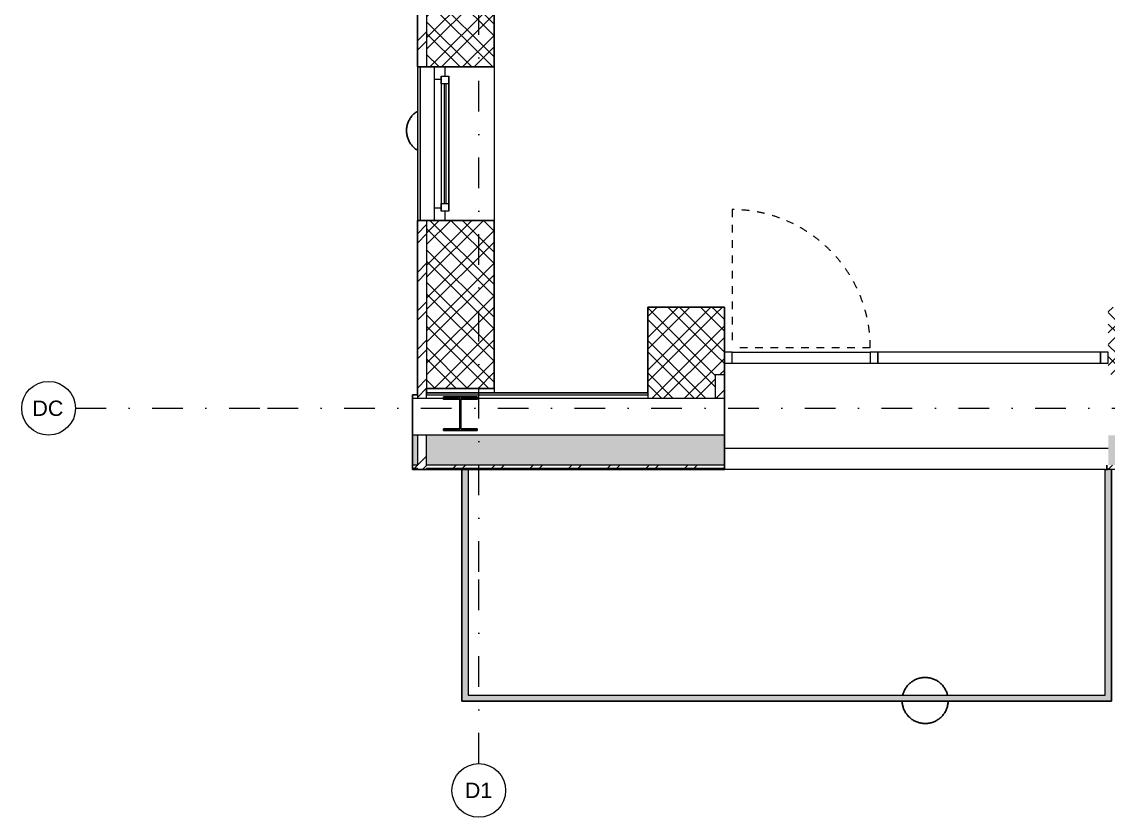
# Model space of a CAD drawing. Header units: millimetres. Extents: x -8379 to 45022, y 54514 to 72403.
# Drawn here: x -8379 to -1302, y 54514 to 59700 of the extents above; entities that cross this region are included whole.
import ezdxf

# ---------------------------------------------------------------- set-up
doc = ezdxf.new("R2010")
doc.units = ezdxf.units.MM
doc.linetypes.add('UDL_2NP_D$0$HA_Dash_2mm-S1mm', pattern=[100, 50, -50])
doc.linetypes.add('UDL_2NP_D$0$HA_DashDot_10mm-S3mm', pattern=[500, 200, -150, 0, -150])
for name, color, linetype, lineweight in [('UDL_2NP_D$0$A-AREA-____-OTLN', 252, 'Continuous', 5), ('UDL_2NP_D$0$A-DOOR-____-OTLN', 252, 'Continuous', 9), ('UDL_2NP_D$0$A-FLOR-____-OTLN', 252, 'Continuous', 9), ('UDL_2NP_D$0$A-FLOR-HRAL-OTLN', 252, 'Continuous', 9), ('UDL_2NP_D$0$A-GENM-____-OTLN', 252, 'Continuous', 9), ('UDL_2NP_D$0$A-GLAZ-____-MCUT', 252, 'Continuous', 5), ('UDL_2NP_D$0$A-GLAZ-____-OTLN', 252, 'Continuous', 5), ('UDL_2NP_D$0$A-GLAZ-CURT-MCUT', 252, 'Continuous', 5), ('UDL_2NP_D$0$A-GLAZ-CURT-OTLN', 252, 'Continuous', 5), ('UDL_2NP_D$0$A-GLAZ-CWMG-MCUT', 252, 'Continuous', 5), ('UDL_2NP_D$0$A-GLAZ-CWMG-OTLN', 252, 'Continuous', 5), ('UDL_2NP_D$0$A-ROOF-____-MCUT', 252, 'Continuous', 25), ('UDL_2NP_D$0$A-ROOF-____-OTLN', 252, 'Continuous', 9), ('UDL_2NP_D$0$A-ROOF-____-PATT', 252, 'Continuous', 25), ('UDL_2NP_D$0$A-WALL-____-MCUT', 252, 'Continuous', 9), ('UDL_2NP_D$0$A-WALL-____-OTLN', 252, 'Continuous', 9), ('UDL_2NP_D$0$A-WALL-____-PATT', 252, 'Continuous', 25), ('UDL_2NP_D$0$I-WALL-____-MCUT', 252, 'Continuous', 25), ('UDL_2NP_D$0$S-COLS-____-MCUT', 252, 'Continuous', 25), ('UDL_2NP_D$0$S-COLS-____-OTLN', 252, 'Continuous', 9), ('UDL_2NP_D$0$S-GRID-____-IDEN', 252, 'Continuous', 9), ('UDL_2NP_D$0$S-GRID-____-OTLN', 252, 'Continuous', 5)]:
    doc.layers.add(name, color=color, linetype=linetype, lineweight=lineweight)
doc.styles.add('UDL_2NP_D$0$Arial_1', font='arial.ttf', dxfattribs={"height": 100})
pattern_1 = [(45, (0, 0), (-106.06602, 106.06602), []), (45, (75, 0), (-106.06602, 106.06602), []), (315, (0, 0), (106.06602, 106.06602), []), (315, (75, 0), (106.06602, 106.06602), [])]
pattern_2 = [(45, (0, 0), (-125.7236, 125.7236), []), (45, (0, 190.5), (-125.7236, 125.7236), [])]

# ---------------------------------------------------------------- blocks, each defined once
blk = doc.blocks.new('UDL_2NP_D$0$HA_sCO_Generic_H - HEB 220-1379323-UDL_2NP-D')
at = {"layer": 'UDL_2NP_D$0$S-COLS-____-MCUT'}
for p, q in [((110, 110), (-110, 110)), ((-110, 110), (-110, 99)), ((-110, 99), (-3.25, 99)), ((-3.25, 99), (-3.25, -99)), ((3.25, -99), (3.25, 99)), ((3.25, 99), (110, 99)), ((110, 99), (110, 110)), ((-110, -99), (-110, -110)), ((-3.25, -99), (-110, -99)), ((-110, -110), (110, -110)), ((110, -99), (3.25, -99)), ((110, -110), (110, -99))]:
    blk.add_line(p, q, dxfattribs=at)
blk = doc.blocks.new('UDL_2NP_D$0$HA_WD_SinglePanel - 1000x2100-1388051-UDL_2NP-D')
at = {"layer": 'UDL_2NP_D$0$A-GLAZ-____-MCUT'}
for p, q in [((-420, 170), (-500, 170)), ((-420, 125), (-420, 170)), ((500, 170), (420, 170)), ((420, 170), (420, 125)), ((-500, 100), (-440, 100)), ((-440, 75), (-440, 125)), ((-440, 125), (-390, 125)), ((-390, 75), (-440, 75)), ((-390, 125), (-390, 75)), ((390, 105), (-390, 105)), ((390, 95), (-390, 95)), ((390, 75), (390, 125)), ((390, 125), (440, 125)), ((440, 75), (390, 75)), ((440, 125), (440, 75)), ((440, 100), (500, 100))]:
    blk.add_line(p, q, dxfattribs=at)
at = {"layer": 'UDL_2NP_D$0$A-GLAZ-____-OTLN'}
for p, q in [((420, 170), (-420, 170)), ((440, 125), (-440, 125)), ((-440, 75), (-440, 125)), ((-440, 75), (440, 75)), ((390, 125), (-390, 125)), ((390, 75), (-390, 75)), ((440, 125), (440, 75))]:
    blk.add_line(p, q, dxfattribs=at)
blk = doc.blocks.new('UDL_2NP_D$0$Top Rail Type - Top Rail_Internal_-1448688-UDL_2NP-D')
at = {"layer": 'UDL_2NP_D$0$A-FLOR-HRAL-OTLN'}
for points in [[(-5511.8, 55269.9), (-5471.8, 55309.9), (-5471.8, 56779.9), (-5511.8, 56779.9), (-5511.8, 55408.4)], [(-1281.8, 55269.9), (-1281.8, 56779.9), (-1321.8, 56779.9), (-1321.8, 55309.9)], [(-5511.8, 55269.9), (-1281.8, 55269.9), (-1321.8, 55309.9), (-5471.8, 55309.9)]]:
    blk.add_hatch(color=256, dxfattribs=at).paths.add_polyline_path(points)
for p, q in [((-5511.8, 55269.9), (-5511.8, 56779.9)), ((-5471.8, 56779.9), (-5471.8, 55309.9)), ((-1321.8, 56779.9), (-1301.8, 56779.9)), ((-1321.8, 55309.9), (-1321.8, 56779.9)), ((-1281.8, 56779.9), (-1281.8, 55269.9)), ((-5471.8, 55309.9), (-1321.8, 55309.9)), ((-1281.8, 55269.9), (-5511.8, 55269.9))]:
    blk.add_line(p, q, dxfattribs=at)
blk = doc.blocks.new('UDL_2NP_D$0$Top Rail Type - Top Rail_Internal_-V6-UDL_2NP-D')
at = {"layer": 'UDL_2NP_D$0$A-FLOR-HRAL-OTLN'}
for p, q in [((-5511.8, 56779.9), (-5511.8, 55269.9)), ((-5471.8, 56779.9), (-5471.8, 55309.9)), ((-1321.8, 56779.9), (-1301.8, 56779.9)), ((-1321.8, 55309.9), (-1321.8, 56779.9)), ((-1281.8, 55269.9), (-1281.8, 56779.9)), ((-5471.8, 55309.9), (-1321.8, 55309.9)), ((-5511.8, 55269.9), (-1281.8, 55269.9))]:
    blk.add_line(p, q, dxfattribs=at)
blk = doc.blocks.new('UDL_2NP_D$0$Systémový panel - Sklo-1479875-UDL_2NP-D')
at = {"layer": 'UDL_2NP_D$0$A-GLAZ-CURT-MCUT'}
for p, q in [((725, 70), (-725, 70)), ((-725, 70), (-725, 0)), ((-725, 0), (725, 0)), ((725, 0), (725, 70))]:
    blk.add_line(p, q, dxfattribs=at)
blk = doc.blocks.new('UDL_2NP_D$0$Obdélníková příčel - 50x70mm EXT-1479396-UDL_2NP-D')
at = {"layer": 'UDL_2NP_D$0$A-GLAZ-CWMG-MCUT'}
for p, q in [((-50, 0), (0, 0)), ((-50, -70), (-50, 0)), ((0, 0), (0, -70)), ((0, -70), (-50, -70))]:
    blk.add_line(p, q, dxfattribs=at)
blk = doc.blocks.new('UDL_2NP_D$0$Obdélníková příčel - 50x70mm EXT-1479397-UDL_2NP-D')
at = {"layer": 'UDL_2NP_D$0$A-GLAZ-CWMG-MCUT'}
for p, q in [((0, 0), (-50, 0)), ((-50, 0), (-50, -70)), ((0, -70), (0, 0)), ((-50, -70), (0, -70))]:
    blk.add_line(p, q, dxfattribs=at)
blk = doc.blocks.new('UDL_2NP_D$0$ABMV_CW_Single_Swing_Generic - Ex_Glass_SKLOPNE-1529247-UDL_2NP-D')
at = {"layer": 'UDL_2NP_D$0$A-DOOR-____-OTLN', "linetype": 'UDL_2NP_D$0$HA_Dash_2mm-S1mm', "lineweight": 5}
for p in [(-450, -30), (450, -930)]:
    blk.add_line(p, (450, -30), dxfattribs=at)
blk.add_arc((450, -30), 900, 180, 270, dxfattribs=at)
blk = doc.blocks.new('UDL_2NP_D$0$Obdélníková příčel - 50x70mm EXT-1479461-UDL_2NP-D')
at = {"layer": 'UDL_2NP_D$0$A-GLAZ-CWMG-OTLN'}
for p, q in [((-3751.8, 57544.9), (-2851.8, 57544.9)), ((-3751.8, 57474.9), (-2851.8, 57474.9))]:
    blk.add_line(p, q, dxfattribs=at)
blk = doc.blocks.new('UDL_2NP_D$0$Obdélníková příčel - 50x70mm EXT-1479394-UDL_2NP-D')
at = {"layer": 'UDL_2NP_D$0$A-GLAZ-CWMG-MCUT'}
for p, q in [((-25, 0), (25, 0)), ((-25, -70), (-25, 0)), ((25, 0), (25, -70)), ((25, -70), (-25, -70))]:
    blk.add_line(p, q, dxfattribs=at)
blk = doc.blocks.new('UDL_2NP_D$0$Railing - Railing-1602911-UDL_2NP-D')
at = {"layer": 'UDL_2NP_D$0$A-FLOR-HRAL-OTLN'}
blk.add_hatch(color=256, dxfattribs=at).paths.add_polyline_path([(-5801.8, 58404.9), (-5781.8, 58404.9), (-5781.8, 59404.9), (-5801.8, 59404.9), (-5801.8, 58762.6)])
for p, q in [((-5801.8, 59404.9), (-5801.8, 58404.9)), ((-5781.8, 58404.9), (-5781.8, 59404.9))]:
    blk.add_line(p, q, dxfattribs=at)
blk = doc.blocks.new('UDL_2NP_D$0$HA_GM_ProductsPlaceholder - LP31 -Prosklené zábradlí-V15-UDL_2NP-D')
at = {"layer": 'UDL_2NP_D$0$A-GENM-____-OTLN', "lineweight": 25, "flags": 128}
for points in [[(-79.4, 127.2), (-83.4, 124.7), (-88.3, 121.3), (-93.1, 117.6), (-97.7, 113.8), (-102.2, 109.8), (-106.5, 105.7), (-110.6, 101.3), (-114.6, 96.8), (-118.4, 92.2), (-121.9, 87.3), (-125.3, 82.4), (-128.5, 77.3), (-131.5, 72.1), (-134.3, 66.8), (-136.9, 61.4), (-139.2, 55.9), (-141.3, 50.2), (-143.2, 44.6), (-144.9, 38.8), (-146.3, 33), (-147.5, 27.1), (-148.5, 21.2), (-149.2, 15.2), (-149.7, 9.2), (-150, 3.2), (-150, 0)], [(-150, 0), (-149.9, -6), (-149.5, -12), (-148.9, -18), (-148.1, -23.9), (-147, -29.8), (-145.7, -35.7), (-144.2, -41.5), (-142.4, -47.2), (-140.4, -52.8), (-138.2, -58.4), (-135.7, -63.9), (-133, -69.3), (-130.2, -74.5), (-127.1, -79.7), (-123.8, -84.7), (-120.3, -89.6), (-116.6, -94.3), (-112.8, -98.9), (-108.7, -103.3), (-104.5, -107.6), (-100.1, -111.7), (-95.6, -115.6), (-90.9, -119.3), (-86, -122.9), (-81, -126.2), (-79.4, -127.2)]]:
    blk.add_lwpolyline(points, dxfattribs=at)
blk = doc.blocks.new('UDL_2NP_D$0$HA_GM_ProductsPlaceholder - LP30 - Venkovní balkonové zábradlí-1609837-UDL_2NP-D')
at = {"layer": 'UDL_2NP_D$0$A-GENM-____-OTLN', "lineweight": 25, "flags": 128}
for points in [[(145.9, 34.6), (145.7, 35.7), (144.2, 41.5), (142.4, 47.2), (140.4, 52.8), (138.2, 58.4), (135.7, 63.9), (133, 69.3), (130.2, 74.5), (127.1, 79.7), (123.8, 84.7), (120.3, 89.6), (116.6, 94.3), (112.8, 98.9), (108.7, 103.3), (104.5, 107.6), (100.1, 111.7), (95.6, 115.6), (90.9, 119.3), (86, 122.9), (81, 126.2), (75.9, 129.4), (70.7, 132.3), (65.4, 135), (59.9, 137.5), (54.4, 139.8), (48.7, 141.9), (43, 143.7), (37.2, 145.3), (31.4, 146.7), (25.5, 147.8), (19.6, 148.7), (13.6, 149.4), (7.6, 149.8), (1.6, 150), (-4.4, 149.9), (-10.4, 149.6), (-16.3, 149.1), (-22.3, 148.3), (-28.2, 147.3), (-34.1, 146.1), (-39.9, 144.6), (-45.6, 142.9), (-51.3, 140.9), (-56.9, 138.8), (-62.4, 136.4), (-67.8, 133.8), (-73.1, 131), (-78.3, 127.9), (-83.4, 124.7), (-88.3, 121.3), (-93.1, 117.6), (-97.7, 113.8), (-102.2, 109.8), (-106.5, 105.7), (-110.6, 101.3), (-114.6, 96.8), (-118.4, 92.2), (-121.9, 87.3), (-125.3, 82.4), (-128.5, 77.3), (-131.5, 72.1), (-134.3, 66.8), (-136.9, 61.4), (-139.2, 55.9), (-141.3, 50.2), (-143.2, 44.6), (-144.9, 38.8), (-145.9, 34.6)], [(-149.9, -6), (-149.5, -12), (-148.9, -18), (-148.1, -23.9), (-147, -29.8), (-145.7, -35.7), (-144.2, -41.5), (-142.4, -47.2), (-140.4, -52.8), (-138.2, -58.4), (-135.7, -63.9), (-133, -69.3), (-130.2, -74.5), (-127.1, -79.7), (-123.8, -84.7), (-120.3, -89.6), (-116.6, -94.3), (-112.8, -98.9), (-108.7, -103.3), (-104.5, -107.6), (-100.1, -111.7), (-95.6, -115.6), (-90.9, -119.3), (-86, -122.9), (-81, -126.2), (-75.9, -129.4), (-70.7, -132.3), (-65.4, -135), (-59.9, -137.5), (-54.4, -139.8), (-48.7, -141.9), (-43, -143.7), (-37.2, -145.3), (-31.4, -146.7), (-25.5, -147.8), (-19.6, -148.7), (-13.6, -149.4), (-7.6, -149.8), (-1.6, -150), (4.4, -149.9), (10.4, -149.6), (16.3, -149.1), (22.3, -148.3), (28.2, -147.3), (34.1, -146.1), (39.9, -144.6), (45.6, -142.9), (51.3, -140.9), (56.9, -138.8), (62.4, -136.4), (67.8, -133.8), (73.1, -131), (78.3, -127.9), (83.4, -124.7), (88.3, -121.3), (93.1, -117.6), (97.7, -113.8), (102.2, -109.8), (106.5, -105.7), (110.6, -101.3), (114.6, -96.8), (118.4, -92.2), (121.9, -87.3), (125.3, -82.4), (128.5, -77.3), (131.5, -72.1), (134.3, -66.8), (136.9, -61.4), (139.2, -55.9), (141.3, -50.2), (143.2, -44.6), (144.9, -38.8), (146.3, -33), (147.5, -27.1), (148.5, -21.2), (149.2, -15.2), (149.7, -9.2), (149.9, -5.4)]]:
    blk.add_lwpolyline(points, dxfattribs=at)
blk = doc.blocks.new('UDL_2NP_D$0$Grid - Radius 3_5mm-353793-UDL_2NP-D')
at = {"layer": 'UDL_2NP_D$0$S-GRID-____-IDEN'}
blk.add_circle((0, 0), 3.5, dxfattribs=at)
blk = doc.blocks.new('UDL_2NP_D')
at = {"layer": 'UDL_2NP_D$0$A-ROOF-____-PATT', "lineweight": 5}
h = blk.add_hatch(dxfattribs=at)
h.set_pattern_fill('FP_5', color=256, style=0, pattern_type=2)
h.set_pattern_definition([(0, (0, 0), (58.594, 33.829), [39.062, -78.125]), (120, (0, 0), (-58.593773, 33.829393), [39.063, -78.125]), (60, (0, 0), (0.000227, 67.658393), [0, -78.125, 39.063, 0])])
h.paths.add_polyline_path([(-5801.8, 56809.2), (-5801.8, 57004.5), (-5832.7, 57004.5), (-5832.7, 56809.2)])
h.paths.add_polyline_path([(-5741.8, 56809.2), (-3801.8, 56809.2), (-3801.8, 57004.5), (-5741.8, 57004.5)])
h.paths.add_polyline_path([(-1301.8, 56809.2), (2223.2, 56809.2), (2223.2, 57004.5), (-1301.8, 57004.5)])
h.paths.add_polyline_path([(9998.2, 56809.2), (9998.2, 57004.5), (6498.2, 57004.5), (6498.2, 56809.2), (9403.1, 56809.2)])
h.paths.add_polyline_path([(14365.7, 56809.2), (17898.2, 56809.2), (17898.2, 57004.5), (14273.2, 57004.5), (14273.2, 56809.2)])
h.paths.add_polyline_path([(22238.2, 56809.2), (22238.2, 57004.5), (20298.2, 57004.5), (20298.2, 56809.2), (21809.6, 56809.2)])
h = blk.add_hatch(dxfattribs=at)
h.set_pattern_fill('FP_4', color=256, style=0, pattern_type=2)
h.set_pattern_definition(pattern_2)
h.paths.add_polyline_path([(-5832.7, 56787.5), (-5801.8, 56787.5), (-5801.8, 56809.2), (-5832.7, 56809.2)])
h.paths.add_polyline_path([(-5484.8, 56787.5), (-3801.8, 56787.5), (-3801.8, 56809.2), (-5741.8, 56809.2), (-5741.8, 56787.5)])
h.paths.add_polyline_path([(-1301.8, 56787.5), (2223.2, 56787.5), (2223.2, 56809.2), (-1301.8, 56809.2)])
h.paths.add_polyline_path([(6498.2, 56787.5), (9998.2, 56787.5), (9998.2, 56809.2), (6498.2, 56809.2)])
h.paths.add_polyline_path([(22238.2, 56787.5), (22238.2, 56809.2), (20298.2, 56809.2), (20298.2, 56787.5), (21809.6, 56787.5)])
h.paths.add_polyline_path([(14365.7, 56787.5), (17898.2, 56787.5), (17898.2, 56809.2), (14273.2, 56809.2), (14273.2, 56787.5)])
at = {"layer": 'UDL_2NP_D$0$A-WALL-____-PATT', "lineweight": 5}
h = blk.add_hatch(dxfattribs=at)
h.set_pattern_fill('FP_4', color=256, style=0, pattern_type=2)
h.set_pattern_definition(pattern_2)
h.paths.add_polyline_path([(-5801.8, 56779.9), (-5741.8, 56779.9), (-5741.8, 57004.5), (-5801.8, 57004.5), (-5801.8, 56787.5)])
h.paths.add_polyline_path([(-5741.8, 57243.1), (-5741.8, 58404.9), (-5801.8, 58404.9), (-5801.8, 57243.1)])
h.paths.add_polyline_path([(-5794.9, 59404.9), (-5741.8, 59404.9), (-5741.8, 62024.9), (-5801.8, 62024.9), (-5801.8, 59404.9)])
h.paths.add_polyline_path([(-5801.8, 62649.9), (-5741.8, 62649.9), (-5741.8, 64524.9), (-5801.8, 64524.9), (-5801.8, 63458.5)])
h.paths.add_polyline_path([(-5741.8, 65149.9), (-5741.8, 65899.9), (-5801.8, 65899.9), (-5801.8, 65149.9)])
h.paths.add_polyline_path([(-5801.8, 66899.9), (-5741.8, 66899.9), (-5741.8, 69229.9), (-5801.8, 69229.9), (-5801.8, 68825.3)])
h = blk.add_hatch(dxfattribs=at)
h.set_pattern_fill('FP_2', color=256, style=0, pattern_type=2)
h.set_pattern_definition(pattern_1)
h.paths.add_polyline_path([(-5484.8, 57309.7), (-5301.8, 57309.7), (-5301.8, 58404.9), (-5741.8, 58404.9), (-5741.8, 57309.7)])
h.paths.add_polyline_path([(-5484.8, 59404.9), (-5301.8, 59404.9), (-5301.8, 62024.9), (-5741.8, 62024.9), (-5741.8, 59404.9)])
h.paths.add_polyline_path([(-5621.8, 62649.9), (-5301.8, 62649.9), (-5301.8, 64524.9), (-5741.8, 64524.9), (-5741.8, 62649.9), (-5646.8, 62649.9)])
h.paths.add_polyline_path([(-5691.8, 65149.9), (-5301.8, 65149.9), (-5301.8, 65899.9), (-5741.8, 65899.9), (-5741.8, 65149.9)])
h.paths.add_polyline_path([(-5691.8, 66899.9), (-5301.8, 66899.9), (-5301.8, 68729.9), (-5741.8, 68729.9), (-5741.8, 66899.9)])
h = blk.add_hatch(dxfattribs=at)
h.set_pattern_fill('FP_2', color=256, style=0, pattern_type=2)
h.set_pattern_definition(pattern_1)
h.paths.add_polyline_path([(-3861.8, 57243.1), (-3861.8, 57839.9), (-4301.8, 57839.9), (-4301.8, 57243.1), (-4244.1, 57243.1)])
h = blk.add_hatch(dxfattribs=at)
h.set_pattern_fill('FP_2', color=256, style=0, pattern_type=2)
h.set_pattern_definition(pattern_1)
h.paths.add_polyline_path([(-1301.8, 57399.9), (-1241.8, 57399.9), (-1241.8, 57839.9), (-1301.8, 57839.9), (-1301.8, 57420.9)])
h.paths.add_polyline_path([(-3861.8, 57399.9), (-3801.8, 57399.9), (-3801.8, 57839.9), (-3861.8, 57839.9)])
h = blk.add_hatch(dxfattribs=at)
h.set_pattern_fill('FP_4', color=256, style=0, pattern_type=2)
h.set_pattern_definition(pattern_2)
h.paths.add_polyline_path([(-3801.8, 57243.1), (-3801.8, 57339.9), (-3861.8, 57339.9), (-3861.8, 57243.1)])
at = {"layer": 'UDL_2NP_D$0$A-AREA-____-OTLN', "lineweight": 25}
blk.add_line((-1311.8, 56779.9), (-1311.8, 56809.9), dxfattribs=at)
at = {"layer": 'UDL_2NP_D$0$A-FLOR-____-OTLN'}
for p, q in [((-3801.8, 56919.9), (-1301.8, 56919.9)), ((-1321.8, 56779.9), (-3801.8, 56779.9))]:
    blk.add_line(p, q, dxfattribs=at)
at = {"layer": 'UDL_2NP_D$0$A-ROOF-____-MCUT'}
for p, q in [((-5832.7, 57267.5), (-5832.7, 56787.5)), ((-5801.8, 57267.5), (-5832.7, 57267.5)), ((-3801.8, 56787.5), (-3801.8, 57243.1)), ((-5832.7, 56787.5), (-5801.8, 56787.5)), ((-5741.8, 56787.5), (-3801.8, 56787.5))]:
    blk.add_line(p, q, dxfattribs=at)
at = {"layer": 'UDL_2NP_D$0$A-ROOF-____-MCUT', "lineweight": 9}
for p, q in [((-5631.8, 57243.1), (-5832.7, 57243.1)), ((-3801.8, 57243.1), (-5411.8, 57243.1)), ((-3801.8, 57004.5), (-5832.7, 57004.5)), ((-5801.8, 56809.2), (-5832.7, 56809.2)), ((-3801.8, 56809.2), (-5741.8, 56809.2))]:
    blk.add_line(p, q, dxfattribs=at)
at = {"layer": 'UDL_2NP_D$0$A-ROOF-____-OTLN'}
for p, q in [((-5631.8, 57236.5), (-5631.8, 57243.1)), ((-5631.8, 57243.1), (-5525, 57243.1)), ((-5525, 57236.5), (-5631.8, 57236.5)), ((-5518.6, 57243.1), (-5411.8, 57243.1)), ((-5411.8, 57236.5), (-5518.5, 57236.5)), ((-5411.8, 57243.1), (-5411.8, 57236.5)), ((-5832.7, 56779.9), (-5832.7, 56787.5)), ((-5832.7, 56779.9), (-5801.8, 56779.9)), ((-5741.8, 56779.9), (-3801.8, 56779.9)), ((-3801.8, 56779.9), (-3801.8, 56787.5)), ((-1301.8, 56787.5), (-1301.8, 56779.9)), ((2223.2, 56779.9), (-1301.8, 56779.9))]:
    blk.add_line(p, q, dxfattribs=at)
at = {"layer": 'UDL_2NP_D$0$A-WALL-____-MCUT'}
for p, q in [((-5741.8, 62024.9), (-5741.8, 59404.9)), ((-5741.8, 58404.9), (-5741.8, 57309.7)), ((-3861.8, 57399.9), (-3801.8, 57399.9)), ((-3861.8, 57399.9), (-3861.8, 57243.1)), ((-5801.8, 57267.5), (-5801.8, 57243.1)), ((-5741.8, 57267.5), (-4301.8, 57267.5)), ((-5741.8, 57243.1), (-5741.8, 57267.5)), ((-4301.8, 57279.9), (-4301.8, 57243.1)), ((-5801.8, 57004.5), (-5801.8, 56809.2)), ((-5741.8, 56809.2), (-5741.8, 57004.5))]:
    blk.add_line(p, q, dxfattribs=at)
at = {"layer": 'UDL_2NP_D$0$A-WALL-____-MCUT', "lineweight": 25}
for p, q in [((-5301.8, 59404.9), (-5301.8, 62024.9)), ((-5741.8, 59404.9), (-5301.8, 59404.9)), ((-5741.8, 58404.9), (-5301.8, 58404.9)), ((-5301.8, 58404.9), (-5301.8, 57309.7)), ((-3801.8, 57839.9), (-4301.8, 57839.9)), ((-4301.8, 57839.9), (-4301.8, 57279.9)), ((-3801.8, 57399.9), (-3801.8, 57839.9)), ((-5741.8, 57309.7), (-5301.8, 57309.7)), ((-4301.8, 57279.9), (-5741.8, 57279.9)), ((-3801.8, 57243.1), (-3801.8, 57267.5))]:
    blk.add_line(p, q, dxfattribs=at)
at = {"layer": 'UDL_2NP_D$0$A-WALL-____-OTLN'}
for p, q in [((-5301.8, 59404.9), (-5301.8, 58404.9)), ((-5301.8, 57309.7), (-5301.8, 57279.9))]:
    blk.add_line(p, q, dxfattribs=at)
at = {"layer": 'UDL_2NP_D$0$I-WALL-____-MCUT'}
for p, q in [((-5801.8, 59404.9), (-5801.8, 62024.9)), ((-5741.8, 59404.9), (-5801.8, 59404.9)), ((-5741.8, 58404.9), (-5801.8, 58404.9)), ((-5801.8, 57267.5), (-5801.8, 58404.9)), ((-3801.8, 57267.5), (-3801.8, 57399.9)), ((-5741.8, 57267.5), (-5741.8, 57309.7)), ((-5801.8, 56787.5), (-5801.8, 56779.9)), ((-5741.8, 56779.9), (-5801.8, 56779.9)), ((-5741.8, 56779.9), (-5741.8, 56787.5))]:
    blk.add_line(p, q, dxfattribs=at)
at = {"layer": 'UDL_2NP_D$0$S-GRID-____-OTLN', "linetype": 'UDL_2NP_D$0$HA_DashDot_10mm-S3mm', "lineweight": 9}
for p, q in [((-5401.8, 56114.1), (-5401.8, 70803)), ((-8028.8, 57179.9), (-6778.8, 57179.9)), ((-6778.8, 57179.9), (23103.6, 57179.9)), ((-5401.8, 54864.1), (-5401.8, 56114.1))]:
    blk.add_line(p, q, dxfattribs=at)
at = {"layer": 'UDL_2NP_D$0$A-DOOR-____-OTLN', "rotation": 180}
blk.add_blockref('UDL_2NP_D$0$ABMV_CW_Single_Swing_Generic - Ex_Glass_SKLOPNE-1529247-UDL_2NP-D', (-3301.8, 57544.9), dxfattribs=at)
at = {"layer": 'UDL_2NP_D$0$A-FLOR-HRAL-OTLN'}
for name in ['UDL_2NP_D$0$Railing - Railing-1602911-UDL_2NP-D', 'UDL_2NP_D$0$Top Rail Type - Top Rail_Internal_-1448688-UDL_2NP-D', 'UDL_2NP_D$0$Top Rail Type - Top Rail_Internal_-V6-UDL_2NP-D']:
    blk.add_blockref(name, (0, 0), dxfattribs=at)
at = {"layer": 'UDL_2NP_D$0$A-GENM-____-OTLN'}
for name, p in [('UDL_2NP_D$0$HA_GM_ProductsPlaceholder - LP31 -Prosklené zábradlí-V15-UDL_2NP-D', (-5722.4, 58988.5)), ('UDL_2NP_D$0$HA_GM_ProductsPlaceholder - LP30 - Venkovní balkonové zábradlí-1609837-UDL_2NP-D', (-2494.5, 55275.3))]:
    blk.add_blockref(name, p, dxfattribs=at)
at = {"layer": 'UDL_2NP_D$0$A-GLAZ-____-OTLN', "rotation": 90.00000000000001}
blk.add_blockref('UDL_2NP_D$0$HA_WD_SinglePanel - 1000x2100-1388051-UDL_2NP-D', (-5521.8, 58904.9), dxfattribs=at)
at = {"layer": 'UDL_2NP_D$0$A-GLAZ-CURT-OTLN', "rotation": 180}
blk.add_blockref('UDL_2NP_D$0$Systémový panel - Sklo-1479875-UDL_2NP-D', (-2076.8, 57544.9), dxfattribs=at)
at = {"layer": 'UDL_2NP_D$0$A-GLAZ-CWMG-OTLN', "extrusion": (0, 0, -1)}
for name, p in [('UDL_2NP_D$0$Obdélníková příčel - 50x70mm EXT-1479396-UDL_2NP-D', (3801.8, 57544.9)), ('UDL_2NP_D$0$Obdélníková příčel - 50x70mm EXT-1479394-UDL_2NP-D', (2826.8, 57544.9))]:
    blk.add_blockref(name, p, dxfattribs=at)
at = {"layer": 'UDL_2NP_D$0$A-GLAZ-CWMG-OTLN'}
for name, p in [('UDL_2NP_D$0$Obdélníková příčel - 50x70mm EXT-1479461-UDL_2NP-D', (0, 0)), ('UDL_2NP_D$0$Obdélníková příčel - 50x70mm EXT-1479397-UDL_2NP-D', (-1301.8, 57544.9))]:
    blk.add_blockref(name, p, dxfattribs=at)
at = {"layer": 'UDL_2NP_D$0$S-COLS-____-OTLN'}
blk.add_blockref('UDL_2NP_D$0$HA_sCO_Generic_H - HEB 220-1379323-UDL_2NP-D', (-5521.8, 57144.9), dxfattribs=at)
at = {"layer": 'UDL_2NP_D$0$S-GRID-____-IDEN', "xscale": 49.99999999999998, "yscale": 49.99999999999998, "zscale": 49.99999999999998, "rotation": 269.9999999999996}
blk.add_blockref('UDL_2NP_D$0$Grid - Radius 3_5mm-353793-UDL_2NP-D', (-8203.8, 57179.9), dxfattribs=at)
at = {"layer": 'UDL_2NP_D$0$S-GRID-____-IDEN', "xscale": 49.99999999999998, "yscale": 49.99999999999998, "zscale": 49.99999999999998}
blk.add_blockref('UDL_2NP_D$0$Grid - Radius 3_5mm-353793-UDL_2NP-D', (-5401.8, 54689.1), dxfattribs=at)
at = {"layer": 'UDL_2NP_D$0$S-GRID-____-IDEN', "lineweight": 5, "char_height": 100, "attachment_point": 1, "style": 'UDL_2NP_D$0$Arial_1'}
for s, insert, width in [('DC', (-8309.3, 57230), 248.523), ('D1', (-5492.7, 54739.8), 220.464)]:
    blk.add_mtext(s, dxfattribs=dict(at, insert=insert, width=width))

msp = doc.modelspace()

# ---------------------------------------------------------------- block references
msp.add_blockref('UDL_2NP_D', (0, 0))

doc.saveas('drawing.dxf')
